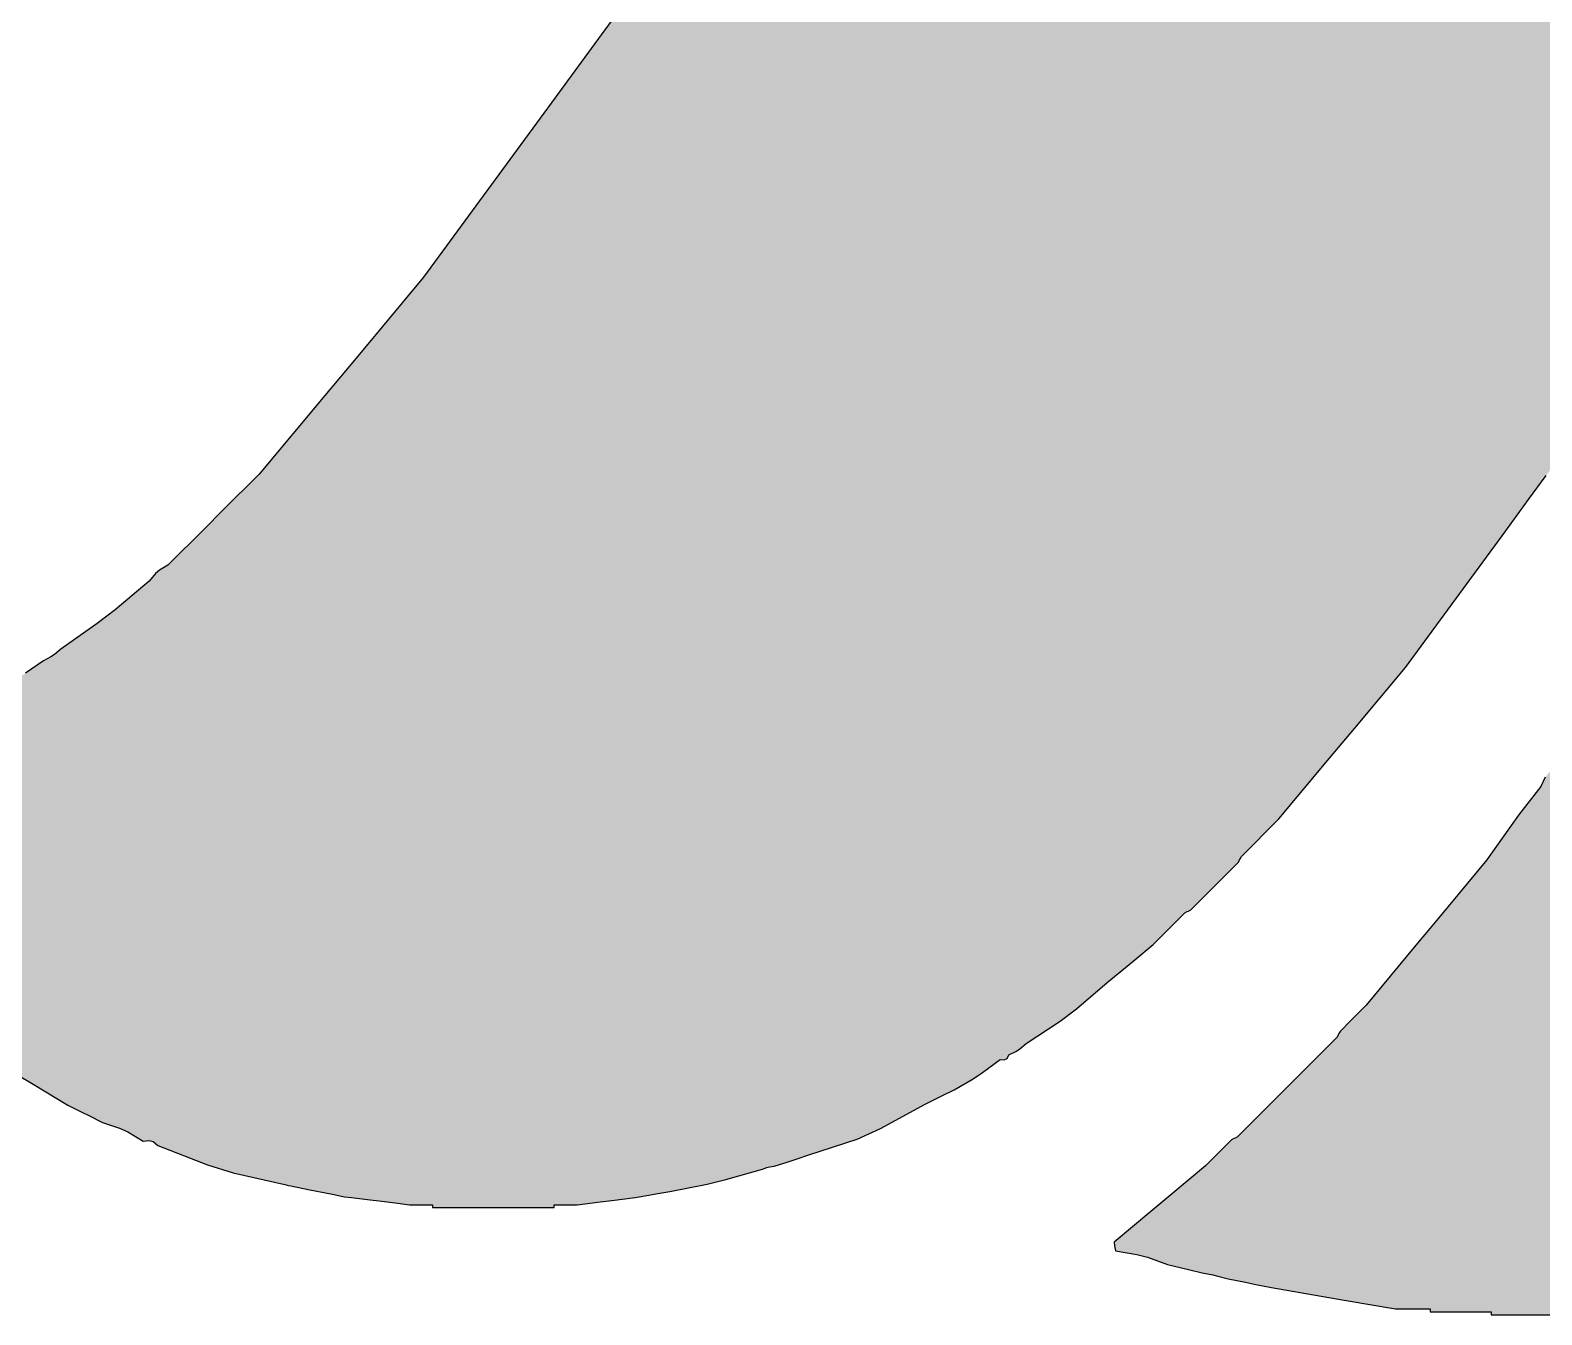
# Model space of a CAD drawing. Header units: millimetres. Extents: x 5685 to 5982, y 1650 to 1860.
# Drawn here: x 5866.92 to 5872.73, y 1682.97 to 1687.9 of the extents above; entities that cross this region are included whole.
import ezdxf
from ezdxf.enums import TextEntityAlignment as Align

# ---------------------------------------------------------------- set-up
doc = ezdxf.new("R2010")
doc.units = ezdxf.units.MM
doc.layers.add('图框', color=7, linetype='Continuous')
doc.styles.add('样式 1', font='simsunb.ttf')

# ---------------------------------------------------------------- blocks, each defined once
blk = doc.blocks.new('a1')
h = blk.add_hatch(color=40)
h.dxf.hatch_style = 1
h.paths.add_polyline_path([(836.39, 303.97), (853.9, 325.08), (888.92, 367.31), (898.63, 377.02), (903.49, 381.87), (913.2, 391.58), (916.53, 394.12), (929.45, 407.04), (936.5, 412.94), (951.03, 424.01), (957.93, 427.46), (961.25, 429.67), (966.97, 434.84), (991.6, 449.99), (1004.63, 456.51), (1030.88, 468.62), (1033.71, 469.03), (1035.19, 469.58), (1037.57, 471.17), (1049.69, 474.98), (1055.75, 476.89), (1067.87, 480.71), (1091.23, 487.02), (1102.92, 490.17), (1126.46, 495.77), (1133.15, 497.14), (1136.5, 497.83), (1143.19, 499.2), (1152.04, 499.68), (1156.5, 500.6), (1164.96, 503.26), (1173, 503.26), (1177.01, 503.26), (1185.05, 503.26), (1185.05, 504.93), (1186.73, 504.93), (1216.86, 504.93), (1216.86, 503.26), (1221.88, 503.26), (1224.39, 503.26), (1229.42, 503.26), (1231.09, 502.92), (1231.93, 502.76), (1233.6, 502.42), (1240.3, 501.08), (1243.65, 500.41), (1250.34, 499.07), (1257.97, 497.27), (1261.75, 495.85), (1268.76, 492.34), (1273.46, 489.44), (1276.65, 488.69), (1282.16, 488.99), (1281.16, 491), (1279.37, 491.89), (1277.16, 491.51), (1277.16, 494.86), (1275.17, 494.03), (1273.8, 495.67), (1272.8, 497.68), (1271.01, 498.57), (1268.79, 498.19), (1242.05, 521.01), (1228.04, 531.82), (1198.78, 551.33), (1197.78, 553.34), (1195.99, 554.23), (1193.78, 553.85), (1189.95, 558.42), (1187.46, 560.49), (1182.13, 563.15), (1173.04, 569.61), (1168.39, 572.71), (1156.76, 581.64), (1155.75, 583.65), (1153.96, 584.55), (1151.75, 584.16), (1132.51, 597.83), (1122.39, 604.07), (1101.61, 615.26), (1092.24, 619.95), (1087.55, 622.29), (1078.18, 626.98), (1072.25, 631.56), (1068.65, 633.36), (1061.43, 635.35), (1053.4, 639.37), (1049.38, 641.38), (1041.34, 645.4), (1023.26, 652.76), (1014.22, 656.44), (996.14, 663.8), (980.06, 669.16), (972.03, 671.84), (955.96, 677.2), (949.84, 678.64), (944.23, 680.51), (936.16, 682.41), (932.13, 683.37), (924.07, 685.27), (914.67, 687.15), (909.97, 688.09), (900.57, 689.97), (892.54, 691.36), (888.53, 692.06), (880.5, 693.45), (871.41, 693.35), (866.28, 694.24), (856.47, 696.96), (849.1, 696.96), (845.42, 696.96), (838.05, 696.96), (838.05, 698.63), (807.25, 698.63), (791.84, 698.63), (761.04, 698.63), (761.04, 696.96), (756.02, 696.96), (753.5, 696.96), (748.48, 696.96), (746.14, 696.62), (744.97, 696.46), (742.62, 696.12), (733.25, 694.78), (728.56, 694.11), (719.18, 692.77), (692.21, 687.24), (678.8, 684.05), (652.22, 676.87), (640.54, 671.03), (634.41, 668.48), (621.96, 664.56), (608.56, 657.86), (601.87, 654.51), (588.47, 647.81), (579.97, 642.14), (575.6, 639.45), (566.67, 634.47), (562.97, 631.38), (560.9, 630), (556.58, 627.84), (555.58, 625.83), (553.79, 624.94), (551.58, 625.32), (545.63, 618.78), (541.89, 615.93), (533.99, 611.98), (508.83, 590.93), (496.25, 580.41), (471.09, 559.37), (456.02, 544.31), (448.49, 536.77), (433.42, 521.7), (432.75, 520.37), (432.42, 519.7), (431.75, 518.36), (425.72, 512.33), (422.71, 509.32), (416.68, 503.29), (415.59, 500.4), (413.34, 498.26), (392.52, 475.34), (382.57, 463.35), (364.64, 438.11), (350.76, 418.56), (343.81, 408.79), (329.93, 389.24), (327.92, 388.24), (327.02, 386.45), (327.41, 384.23), (321.35, 378.46), (318.65, 374.97), (314.9, 367.48), (312.89, 366.47), (312, 364.69), (312.38, 362.47), (306.32, 356.7), (303.62, 353.2), (299.88, 345.72), (297.87, 344.71), (296.98, 342.92), (297.36, 340.71), (292.79, 336.88), (290.72, 334.39), (288.05, 329.06), (284.92, 325.39), (283.54, 323.32), (281.38, 319), (279.37, 318), (278.48, 316.21), (278.86, 314), (274.29, 310.17), (272.22, 307.68), (269.55, 302.35), (267.55, 301.34), (266.65, 299.55), (267.04, 297.34), (262.46, 293.51), (260.39, 291.02), (257.73, 285.69), (255.72, 284.69), (254.82, 282.9), (255.21, 280.68), (250.64, 276.86), (248.57, 274.37), (245.9, 269.03), (233.01, 252.33), (226.9, 243.73), (214.68, 226.53), (186.74, 192.84), (172.76, 176), (144.82, 142.3), (138.79, 136.28), (135.78, 133.26), (129.75, 127.24), (129.08, 125.9), (128.08, 123.89), (104.97, 100.79), (93.42, 89.23), (70.32, 66.13), (68.98, 65.46), (66.97, 64.46), (60.94, 58.43), (57.93, 55.42), (51.9, 49.39), (30.75, 31.7), (20.18, 22.86), (-0.97, 5.18), (-0.72, 3.15), (-0.55, 2.15), (-0.14, 0.15), (12.1, -1.98), (18.24, -3.42), (29.87, -7.81), (37.93, -9.72), (41.96, -10.67), (50.02, -12.57), (56.08, -13.78), (59.09, -14.49), (65.07, -16.01), (75.12, -18.02), (80.14, -19.02), (90.18, -21.03), (118.88, -26.01), (133.23, -28.5), (161.92, -33.48), (169.96, -33.48), (173.97, -33.48), (182.01, -33.48), (182.01, -35.16), (196.07, -35.16), (203.1, -35.16), (217.17, -35.16), (217.17, -36.83), (235.92, -36.83), (245.29, -36.83), (264.05, -36.83), (264.05, -35.16), (277.44, -35.16), (284.14, -35.16), (297.53, -35.16), (297.53, -33.48), (305.56, -33.48), (309.58, -33.48), (317.62, -33.48), (328.81, -30.83), (334.61, -30), (346.1, -29.38), (355.47, -28.04), (360.16, -27.37), (369.54, -26.03), (373.58, -25.55), (375.59, -25.2), (379.58, -24.38), (389.62, -22.32), (394.64, -21.29), (404.67, -19.22), (425.53, -14.27), (435.88, -11.47), (456.58, -5.88), (472.74, -0.8), (480.82, 1.75), (496.98, 6.83), (516.38, 14.92), (526.08, 18.96), (545.48, 27.04), (557.53, 33.07), (563.56, 36.09), (575.61, 42.11), (592.24, 52.35), (600.56, 57.46), (617.18, 67.69), (620.89, 70.79), (622.95, 72.17), (627.27, 74.33), (630.3, 77.48), (632.37, 78.75), (636.5, 80.16), (658.04, 98.17), (668.81, 107.18), (690.36, 125.2), (700.74, 135.58), (705.93, 140.77), (716.31, 151.15), (725.72, 162.5), (730.43, 168.18), (739.84, 179.53), (766.5, 210.76), (779.09, 227.07), (802.87, 260.54)])
for p, q in [((248.57, 274.37), (245.9, 269.03)), ((245.9, 269.03), (233.01, 252.33)), ((233.01, 252.33), (226.9, 243.73)), ((226.9, 243.73), (214.68, 226.53)), ((214.68, 226.53), (186.74, 192.84)), ((186.74, 192.84), (172.76, 176)), ((172.76, 176), (144.82, 142.3)), ((144.82, 142.3), (138.79, 136.28)), ((135.78, 133.26), (129.75, 127.24)), ((138.79, 136.28), (135.78, 133.26)), ((128.08, 123.89), (104.97, 100.79)), ((128.75, 125.23), (128.08, 123.89)), ((129.08, 125.9), (128.75, 125.23)), ((129.75, 127.24), (129.08, 125.9)), ((104.97, 100.79), (93.42, 89.23)), ((93.42, 89.23), (70.32, 66.13)), ((66.97, 64.46), (60.94, 58.43)), ((68.31, 65.13), (66.97, 64.46)), ((68.98, 65.46), (68.31, 65.13)), ((70.32, 66.13), (68.98, 65.46)), ((57.93, 55.42), (51.9, 49.39)), ((60.94, 58.43), (57.93, 55.42)), ((51.9, 49.39), (30.75, 31.7)), ((30.75, 31.7), (20.18, 22.86)), ((20.18, 22.86), (-0.97, 5.18)), ((-0.97, 5.18), (-0.72, 3.15)), ((-0.72, 3.15), (-0.55, 2.15)), ((-0.55, 2.15), (-0.14, 0.15)), ((-0.14, 0.15), (12.1, -1.98)), ((12.1, -1.98), (18.24, -3.42)), ((18.24, -3.42), (29.87, -7.81)), ((29.87, -7.81), (37.93, -9.72)), ((37.93, -9.72), (41.96, -10.67)), ((41.96, -10.67), (50.02, -12.57)), ((50.02, -12.57), (56.08, -13.78)), ((56.08, -13.78), (59.09, -14.49)), ((59.09, -14.49), (65.07, -16.01)), ((65.07, -16.01), (75.12, -18.02)), ((75.12, -18.02), (80.14, -19.02)), ((80.14, -19.02), (90.18, -21.03)), ((90.18, -21.03), (118.88, -26.01)), ((118.88, -26.01), (133.23, -28.5)), ((133.23, -28.5), (161.92, -33.48)), ((161.92, -33.48), (169.96, -33.48)), ((169.96, -33.48), (173.97, -33.48)), ((173.97, -33.48), (182.01, -33.48)), ((182.01, -33.48), (182.01, -34.15)), ((182.01, -34.15), (182.01, -34.49)), ((182.01, -34.49), (182.01, -35.16)), ((182.01, -35.16), (196.07, -35.16)), ((196.07, -35.16), (203.1, -35.16)), ((203.1, -35.16), (217.17, -35.16)), ((217.17, -35.16), (217.17, -35.83)), ((217.17, -35.83), (217.17, -36.16)), ((217.17, -36.16), (217.17, -36.83)), ((217.17, -36.83), (235.92, -36.83)), ((235.92, -36.83), (245.29, -36.83)), ((245.29, -36.83), (264.05, -36.83))]:
    blk.add_line(p, q)
blk = doc.blocks.new('a2')
h = blk.add_hatch(color=132)
h.dxf.hatch_style = 1
h.paths.add_polyline_path([(1142.65, 249.86), (1174.33, 293.07), (1194.54, 320.63), (1205.59, 333.86), (1229.23, 358.59), (1230.99, 360.25), (1231.73, 361.35), (1232.58, 363.61), (1257.02, 388.05), (1269.24, 400.28), (1293.69, 424.72), (1313.48, 441.08), (1323.38, 449.26), (1343.17, 465.62), (1352.75, 471.13), (1357.35, 474.37), (1365.87, 481.41), (1370.19, 483.57), (1372.22, 485), (1375.89, 488.13), (1395.93, 500.28), (1405.94, 506.36), (1426.25, 518.04), (1436.96, 523.4), (1442.32, 526.08), (1453.04, 531.44), (1458.91, 534.13), (1461.95, 535.31), (1473.13, 538.97), (1483.91, 545.18), (1489.73, 547.74), (1501.58, 551.54), (1509.63, 554.18), (1513.65, 555.49), (1521.7, 558.13), (1524.16, 559.25), (1543.79, 564.71), (1549.27, 566.23), (1560.24, 568.11), (1566.93, 569.45), (1570.28, 570.12), (1576.98, 571.46), (1585.82, 572.08), (1590.29, 572.98), (1598.73, 575.69), (1604.68, 574.49), (1608.27, 574.89), (1613.78, 577.42), (1623.15, 577.42), (1627.84, 577.42), (1637.22, 577.42), (1637.22, 579.09), (1647.93, 579.09), (1653.29, 579.09), (1664, 579.09), (1664, 577.42), (1673.38, 577.42), (1678.07, 577.42), (1687.44, 577.42), (1696.13, 575.66), (1700.48, 574.78), (1709.17, 573.03), (1711.36, 571.46), (1714.12, 571.81), (1715.85, 573.88), (1717.49, 580.72), (1715.22, 583.37), (1711.3, 584.3), (1705.27, 590.32), (1702.26, 593.34), (1696.23, 599.36), (1669.21, 621.92), (1655.02, 632.33), (1626.63, 653.14), (1619.74, 656.59), (1616.41, 658.8), (1610.58, 663.84), (1606.26, 666), (1604.19, 667.38), (1600.53, 670.54), (1596.22, 672.7), (1594.15, 674.07), (1590.49, 677.23), (1567.73, 690.96), (1556.34, 697.82), (1533.57, 711.55), (1514.49, 721.09), (1509.13, 723.77), (1498.41, 729.13), (1496.4, 729.8), (1493.39, 730.8), (1487.36, 733.82), (1484.35, 735.32), (1468.28, 742.52), (1448.12, 750.38), (1438.04, 754.31), (1417.88, 762.17), (1405.82, 766.18), (1399.79, 768.19), (1387.74, 772.21), (1376.37, 775.62), (1370.69, 777.33), (1359.32, 780.74), (1345.88, 783.89), (1339.16, 785.47), (1325.72, 788.63), (1321.47, 788.9), (1317.35, 790.28), (1307.37, 792.62), (1302.33, 793.64), (1292.24, 795.39), (1265.5, 800.03), (1252.13, 802.35), (1225.39, 806.99), (1218.69, 806.99), (1215.34, 806.99), (1208.65, 806.99), (1208.65, 808.67), (1198.6, 808.67), (1193.58, 808.67), (1183.53, 808.67), (1183.53, 810.34), (1150.72, 810.34), (1134.31, 810.34), (1101.5, 810.34), (1101.5, 808.67), (1091.45, 808.67), (1086.43, 808.67), (1076.39, 808.67), (1076.39, 806.99), (1069.69, 806.99), (1066.34, 806.99), (1059.64, 806.99), (1049.12, 804.36), (1043.69, 803.43), (1032.88, 802.67), (1024.85, 801.28), (1020.83, 800.59), (1012.8, 799.21), (1002.76, 797.2), (997.74, 796.2), (987.69, 794.19), (954.49, 785.89), (937.94, 781.29), (905.42, 770.65), (896.58, 765.29), (891.74, 763.07), (881.9, 759.92), (869.84, 753.89), (863.82, 750.88), (851.76, 744.85), (834.28, 734.25), (825.54, 728.95), (808.06, 718.35), (802.2, 713.34), (798.93, 711.05), (792.04, 707.6), (768.21, 687.91), (756.3, 678.06), (732.47, 658.37), (712.04, 637.94), (701.83, 627.73), (681.41, 607.3), (680.74, 605.97), (680.4, 605.3), (679.73, 603.96), (673.71, 597.93), (670.69, 594.92), (664.67, 588.89), (640.6, 560.06), (628.56, 545.65), (604.49, 516.82), (530.62, 416.07), (493.68, 365.69), (419.81, 264.94), (381.75, 219.36), (362.73, 196.57), (324.67, 150.99), (303.57, 129.89), (293.03, 119.34), (271.93, 98.25), (266.99, 95.4), (264.65, 93.47), (260.99, 89.09), (241.38, 72.35), (230.95, 64.53), (209.87, 49.7), (205.02, 45.56), (199.84, 42.97), (189.51, 35.7), (184.1, 32.42), (173.15, 26.12), (166.45, 22.77), (163.1, 21.09), (156.4, 17.74), (144.93, 13.28), (139.19, 11.05), (127.72, 6.59), (107.76, 1.05), (97.68, -1.47), (77.37, -5.53), (57.95, -5.53), (48.24, -5.53), (28.82, -5.53), (21.2, -2.66), (16.87, -1.91), (8.73, -2.17), (8.73, -3.84), (7.06, -3.84), (5.43, -5.07), (5.07, -7.14), (6.19, -8.84), (14.17, -23.53), (18.81, -30.59), (28.84, -43.97), (28.45, -46.18), (29.35, -47.97), (31.36, -48.97), (45.51, -70.52), (53.31, -80.92), (70.04, -100.53), (73.88, -103.35), (75.53, -105.34), (77.66, -109.6), (90.72, -122.66), (97.25, -129.18), (110.3, -142.24), (124.01, -152.05), (130.46, -157.62), (139.08, -166.24), (147.98, -172.17), (153.35, -176.01), (163.83, -184.04), (183.89, -196.14), (193.93, -202.19), (213.99, -214.28), (222.03, -218.3), (226.04, -220.31), (234.08, -224.33), (243.89, -227.6), (248.74, -229.77), (257.6, -235.11), (261.06, -234.68), (263.34, -235.36), (265.99, -237.64), (294.71, -248.84), (309.6, -253.41), (339.65, -260.25), (343.01, -261.03), (353.06, -263.06), (358.08, -264.07), (368.12, -266.1), (372.08, -267.03), (374.11, -267.38), (378.17, -267.76), (388.88, -269.1), (394.24, -269.77), (404.96, -271.11), (407.63, -271.44), (408.97, -271.61), (411.65, -271.94), (417.01, -271.94), (419.69, -271.94), (425.05, -271.94), (425.05, -273.62), (453.17, -273.62), (467.23, -273.62), (495.36, -273.62), (495.36, -271.94), (500.72, -271.94), (503.4, -271.94), (508.75, -271.94), (522.15, -270.27), (528.84, -269.43), (542.24, -267.76), (550.27, -266.38), (554.28, -265.69), (562.31, -264.3), (583.97, -259.97), (594.76, -257.27), (616.04, -251.36), (619.32, -250.09), (622.76, -249.71), (630.81, -247.07), (634.84, -245.76), (642.89, -243.13), (670.81, -233.99), (684.3, -227.8), (710.11, -213.77), (716.81, -210.43), (720.16, -208.75), (726.86, -205.4), (737.96, -199.01), (743.36, -195.47), (753.61, -187.78), (755.83, -188.16), (757.62, -187.27), (758.62, -185.26), (762.94, -183.1), (764.97, -181.67), (768.64, -178.53), (788.23, -165.67), (797.68, -158.58), (815.51, -143.37), (826.15, -134.57), (831.47, -130.17), (842.12, -121.38), (849.48, -114.01), (853.16, -110.33), (860.53, -102.96), (863.88, -101.29), (874.93, -90.24), (880.45, -84.71), (891.5, -73.66), (892.17, -72.32), (892.51, -71.66), (893.18, -70.32), (901.88, -61.61), (906.24, -57.26), (914.94, -48.55), (944.21, -13.5), (958.84, 4.02), (988.1, 39.07), (1010.47, 69.58), (1021.66, 84.84), (1044.03, 115.35), (1054.25, 129.29), (1059.36, 136.26), (1069.58, 150.2), (1079.8, 164.13), (1084.91, 171.1), (1095.13, 185.04), (1126.79, 228.23)])
for p, q in [((530.62, 416.07), (493.68, 365.69)), ((493.68, 365.69), (419.81, 264.94)), ((419.81, 264.94), (381.75, 219.36)), ((381.75, 219.36), (362.73, 196.57)), ((362.73, 196.57), (324.67, 150.99)), ((324.67, 150.99), (303.57, 129.89)), ((1059.36, 136.26), (1069.58, 150.2)), ((1054.25, 129.29), (1059.36, 136.26)), ((303.57, 129.89), (293.03, 119.34)), ((1044.03, 115.35), (1054.25, 129.29)), ((293.03, 119.34), (271.93, 98.25)), ((1021.66, 84.84), (1044.03, 115.35)), ((271.93, 98.25), (266.99, 95.4)), ((260.99, 89.09), (241.38, 72.35)), ((264.65, 93.47), (260.99, 89.09)), ((266.99, 95.4), (264.65, 93.47)), ((1010.47, 69.58), (1021.66, 84.84)), ((241.38, 72.35), (230.95, 64.53)), ((230.95, 64.53), (209.87, 49.7)), ((988.1, 39.07), (1010.47, 69.58)), ((204.16, 45.13), (199.84, 42.97)), ((206.19, 46.56), (204.16, 45.13)), ((209.87, 49.7), (206.19, 46.56)), ((199.84, 42.97), (189.51, 35.7)), ((958.84, 4.02), (988.1, 39.07)), ((944.21, -13.5), (958.84, 4.02)), ((914.94, -48.55), (944.21, -13.5)), ((906.24, -57.26), (914.94, -48.55)), ((901.88, -61.61), (906.24, -57.26)), ((893.18, -70.32), (901.88, -61.61)), ((880.45, -84.71), (891.5, -73.66)), ((891.5, -73.66), (892.17, -72.32)), ((892.17, -72.32), (892.51, -71.66)), ((892.51, -71.66), (893.18, -70.32)), ((874.93, -90.24), (880.45, -84.71)), ((863.88, -101.29), (874.93, -90.24)), ((853.16, -110.33), (860.53, -102.96)), ((860.53, -102.96), (861.87, -102.29)), ((861.87, -102.29), (862.54, -101.96)), ((862.54, -101.96), (863.88, -101.29)), ((849.48, -114.01), (853.16, -110.33)), ((831.47, -130.17), (842.12, -121.38)), ((842.12, -121.38), (849.48, -114.01)), ((826.15, -134.57), (831.47, -130.17)), ((815.51, -143.37), (826.15, -134.57)), ((797.68, -158.58), (815.51, -143.37)), ((768.64, -178.53), (788.23, -165.67)), ((788.23, -165.67), (797.68, -158.58)), ((758.62, -185.26), (762.94, -183.1)), ((762.94, -183.1), (764.97, -181.67)), ((764.97, -181.67), (768.64, -178.53)), ((743.36, -195.47), (753.61, -187.78)), ((753.61, -187.78), (755.83, -188.16)), ((755.83, -188.16), (757.62, -187.27)), ((757.62, -187.27), (758.62, -185.26)), ((183.89, -196.14), (193.93, -202.19)), ((726.86, -205.4), (737.96, -199.01)), ((737.96, -199.01), (743.36, -195.47)), ((193.93, -202.19), (213.99, -214.28)), ((716.81, -210.43), (720.16, -208.75)), ((720.16, -208.75), (726.86, -205.4)), ((213.99, -214.28), (222.03, -218.3)), ((222.03, -218.3), (226.04, -220.31)), ((684.3, -227.8), (710.11, -213.77)), ((710.11, -213.77), (716.81, -210.43)), ((226.04, -220.31), (234.08, -224.33)), ((234.08, -224.33), (243.89, -227.6)), ((243.89, -227.6), (248.74, -229.77)), ((248.74, -229.77), (257.6, -235.11)), ((257.6, -235.11), (261.06, -234.68)), ((261.06, -234.68), (263.34, -235.36)), ((263.34, -235.36), (265.99, -237.64)), ((642.89, -243.13), (670.81, -233.99)), ((670.81, -233.99), (684.3, -227.8)), ((265.99, -237.64), (294.71, -248.84)), ((634.84, -245.76), (642.89, -243.13)), ((294.71, -248.84), (309.6, -253.41)), ((309.6, -253.41), (339.65, -260.25)), ((594.76, -257.27), (616.04, -251.36)), ((616.04, -251.36), (618.62, -250.36)), ((618.62, -250.36), (620.02, -250.01)), ((620.02, -250.01), (622.76, -249.71)), ((622.76, -249.71), (630.81, -247.07)), ((630.81, -247.07), (634.84, -245.76)), ((339.65, -260.25), (341, -260.56)), ((341, -260.56), (341.67, -260.72)), ((341.67, -260.72), (343.01, -261.03)), ((343.01, -261.03), (353.06, -263.06)), ((562.31, -264.3), (583.97, -259.97)), ((583.97, -259.97), (594.76, -257.27)), ((353.06, -263.06), (358.08, -264.07)), ((358.08, -264.07), (368.12, -266.1)), ((368.12, -266.1), (372.08, -267.03)), ((372.08, -267.03), (374.11, -267.38)), ((374.11, -267.38), (378.17, -267.76)), ((378.17, -267.76), (388.88, -269.1)), ((388.88, -269.1), (394.24, -269.77)), ((394.24, -269.77), (404.96, -271.11)), ((404.96, -271.11), (407.63, -271.44)), ((508.75, -271.94), (522.15, -270.27)), ((522.15, -270.27), (528.84, -269.43)), ((528.84, -269.43), (542.24, -267.76)), ((542.24, -267.76), (550.27, -266.38)), ((550.27, -266.38), (554.28, -265.69)), ((554.28, -265.69), (562.31, -264.3)), ((407.63, -271.44), (408.97, -271.61)), ((408.97, -271.61), (411.65, -271.94)), ((411.65, -271.94), (417.01, -271.94)), ((417.01, -271.94), (419.69, -271.94)), ((419.69, -271.94), (425.05, -271.94)), ((425.05, -271.94), (425.05, -272.61)), ((425.05, -272.61), (425.05, -272.95)), ((425.05, -272.95), (425.05, -273.62)), ((425.05, -273.62), (453.17, -273.62)), ((453.17, -273.62), (467.23, -273.62)), ((467.23, -273.62), (495.36, -273.62)), ((495.36, -272.61), (495.36, -271.94)), ((495.36, -271.94), (500.72, -271.94)), ((495.36, -272.95), (495.36, -272.61)), ((495.36, -273.62), (495.36, -272.95)), ((500.72, -271.94), (503.4, -271.94)), ((503.4, -271.94), (508.75, -271.94))]:
    blk.add_line(p, q)
blk = doc.blocks.new('上海图源信息科技有限公司')
at = {"layer": '图框', "xscale": 0.0082944, "yscale": 0.0082944, "zscale": 0.0082944}
for name, p in [('a2', (-3.8754, 2.2695)), ('a1', (2.9303, -0.209))]:
    blk.add_blockref(name, p, dxfattribs=at)
blk = doc.blocks.new('TYFrameXD')
at = {"layer": '图框', "xscale": 0.8, "yscale": 0.8, "zscale": 0.6}
blk.add_blockref('上海图源信息科技有限公司', (184.1225, 32.8893), dxfattribs=at)
at = {"layer": '图框', "style": '样式 1', "flags": 1}
for tag, height, p in [('被加工材料', 1.2, (258.3533, 62.0585)), ('工件类型', 1.2, (258.3533, 58.8806)), ('刀具材料', 1.2, (258.3533, 55.9472)), ('冷却', 1.2, (258.3533, 52.9259)), ('涂层', 1.2, (258.3533, 49.7176)), ('孔公差', 1.2, (258.3533, 46.7313)), ('通孔', 1.2, (258.3533, 43.6106)), ('设计', 1.73, (215.5, 38.5)), ('刀具名称', 1.73, (264.4233, 38.5)), ('刀具编号', 1.73, (264.4233, 30)), ('设计日期', 1.73, (215.5, 30)), ('客户名称', 1.73, (264.4233, 23.5)), ('审核', 1.73, (215.5, 21.8)), ('客户编号', 1.73, (264.4233, 20)), ('审核日期', 1.73, (215.5, 14)), ('图号', 1.73, (264.4233, 14, 30))]:
    blk.add_attdef(tag, text='', height=height, dxfattribs=at).set_placement(p, align=Align.MIDDLE_CENTER)

msp = doc.modelspace()

# ---------------------------------------------------------------- block references
at = {"color": 0}
msp.add_blockref('TYFrameXD', (5684.6258, 1650.4912), dxfattribs=at)

doc.saveas('drawing.dxf')
